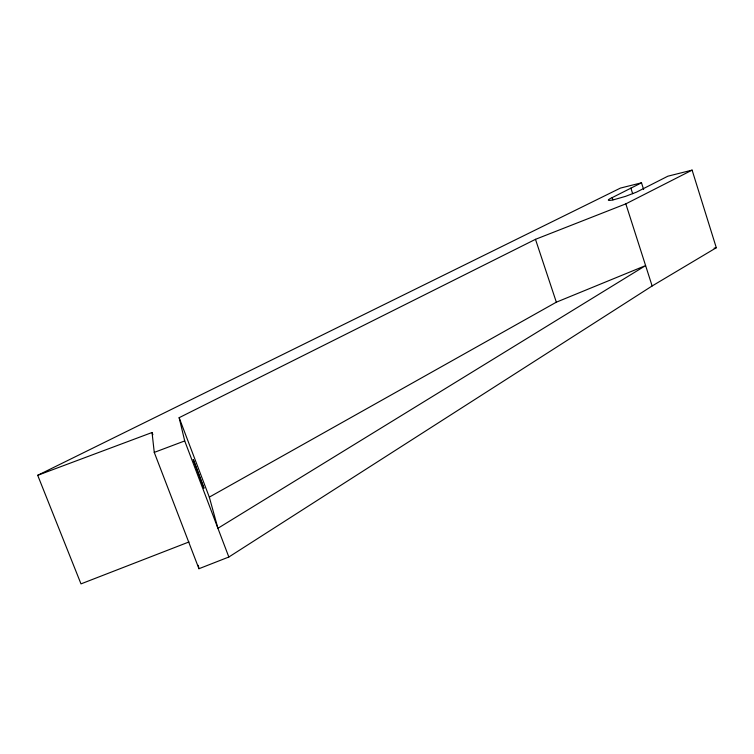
<?xml version="1.0" encoding="UTF-8"?>
<svg xmlns="http://www.w3.org/2000/svg" width="754" height="754" viewBox="0 0 754 754"><rect width="100%" height="100%" fill="white"/><g stroke="black" fill="none" stroke-linecap="round" stroke-linejoin="round"><path stroke-width="1.13" d="M189 541.956L80.989 583.879L37.7 475.303L152.044 432.513L154.259 452.4L198.943 568.723L228.839 557.018L652.135 285.973L716.3 247.736L692.106 170.121L667.856 176.2L636.499 192.138L625.566 196.351L613.869 199.706A16.767 1.781 -18.2 0 1 612.182 197.614L641.503 182.807L643.614 189.452M209.31 497.131L556.339 302.184L645.603 265.587L217.915 528.29L209.31 497.131L179.141 417.688L535.481 239.329L625.829 203.863L692.106 170.121M37.7 475.303L620.457 188.076L641.503 182.807M154.259 452.4L184.711 440.93L179.141 417.688M714.085 248.189L716.3 247.736M152.044 432.513L152.883 434.709M184.711 440.93L228.839 557.018M535.481 239.329L556.339 302.184M612.182 197.614L612.908 199.857M630.872 188.095L632.663 193.684M625.829 203.863L652.135 285.973M198.274 565.311L198.943 568.723M193.278 459.61L203.929 488.092L193.278 459.61"/></g></svg>
